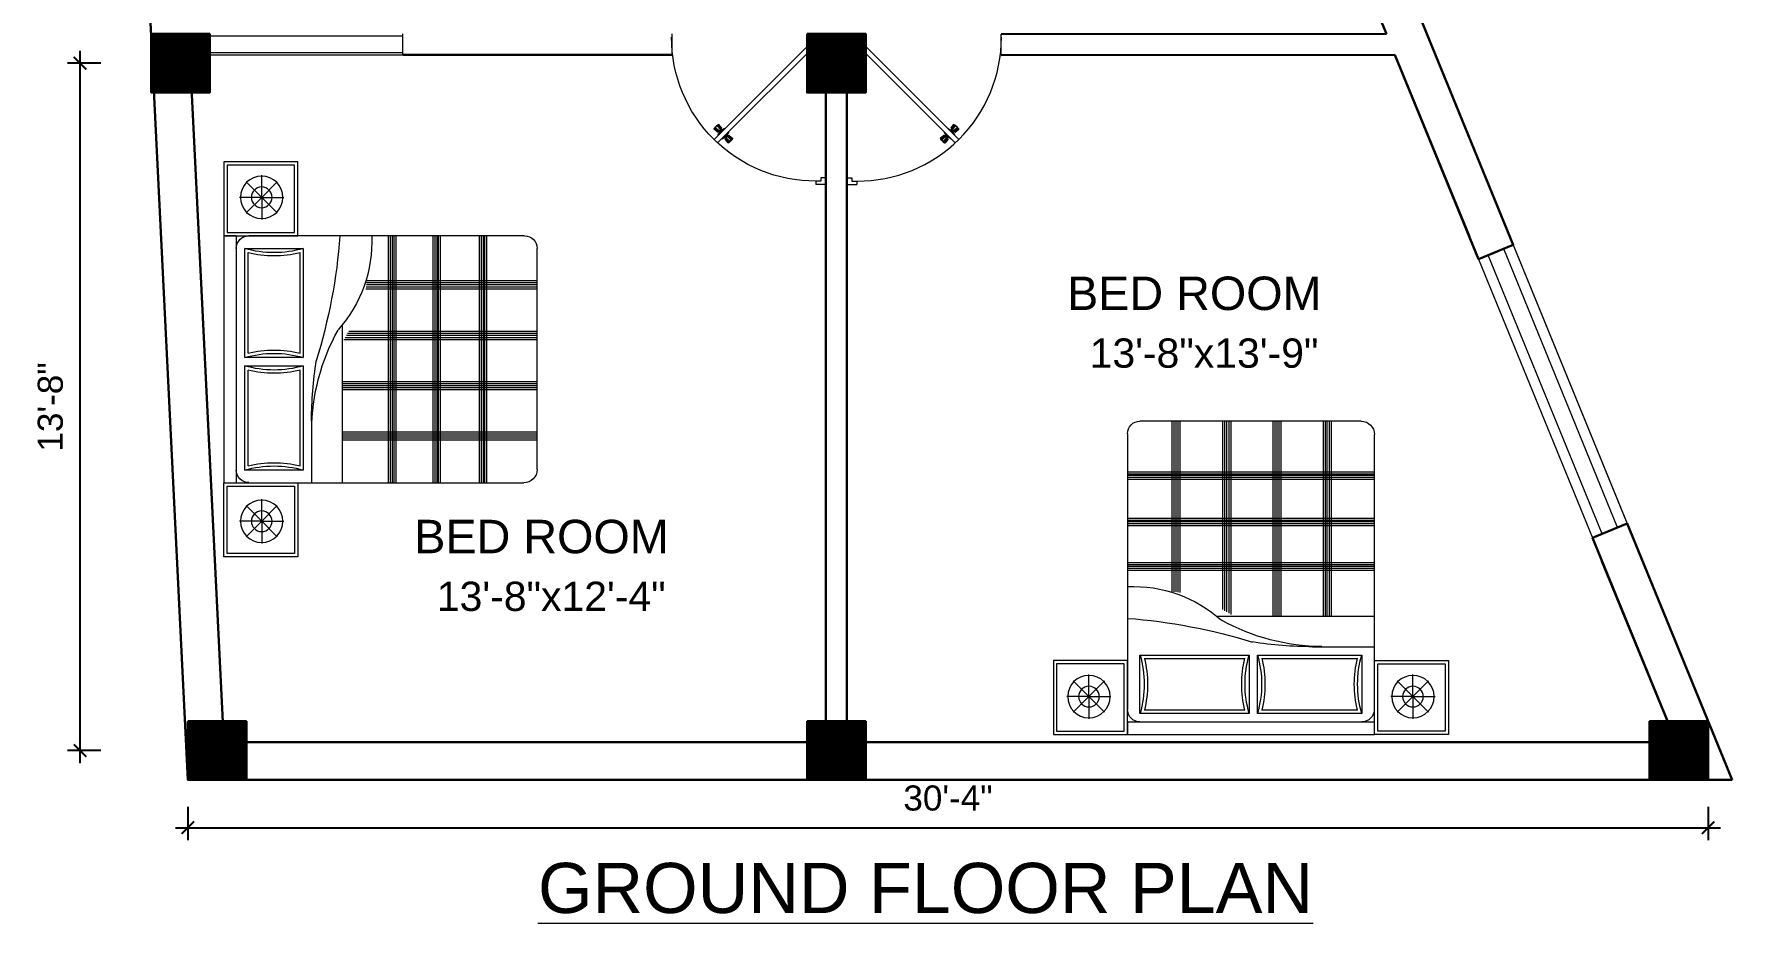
# Model space of a CAD drawing. Header units: inches. Extents: x -6683 to 26091, y -5972 to 4741.
# Drawn here: x 16677.5 to 17083.6, y -1191 to -978.3 of the extents above; entities that cross this region are included whole.
import ezdxf

# ---------------------------------------------------------------- set-up
doc = ezdxf.new("R2010")
doc.units = ezdxf.units.IN
doc.header["$MEASUREMENT"] = 0
for name, color, linetype, lineweight in [('A-FURN', 9, 'Continuous', 5), ('hatch-.09', 8, 'Continuous', 9), ('Label', 7, 'Continuous', 13), ('PUERTAS', 7, 'Continuous', 9), ('Text', 7, 'Continuous', 13), ('WALL', 12, 'Continuous', 30), ('wall2', 1, 'Continuous', 15), ('windoow', 4, 'Continuous', 5)]:
    doc.layers.add(name, color=color, linetype=linetype, lineweight=lineweight)
doc.layers.add('furniture', color=253, linetype='Continuous')
doc.styles.add('arial 1000', font='arial.ttf')
doc.styles.add('dim', font='arial.ttf', dxfattribs={"height": 7})
doc.styles.get("Standard").update_dxf_attribs({"font": 'arial.ttf'})
doc.dimstyles.new("1-8'", dxfattribs={"dimtxt": 6, "dimasz": 3, "dimexe": 3, "dimexo": 6, "dimgap": 4, "dimtad": 1, "dimdec": 0, "dimzin": 0, "dimdsep": 46, "dimlunit": 4, "dimtxsty": 'arial 1000', "dimblk": 'ARCHTICK', "dimcen": 8, "dimdle": 3, "dimclrt": 7, "dimazin": 0, "dimtfac": 1, "dimtdec": 0, "dimtix": 1, "dimtmove": 2, "dimatfit": 3, "dimfxl": 5, "dimfxlon": 1, "dimarcsym": 0})

# ---------------------------------------------------------------- blocks, each defined once
blk = doc.blocks.new('A$C3AED30AC')
at = {"layer": 'A-FURN', "color": 147, "linetype": 'ByBlock'}
for p, q in [((0, 1532), (0, 1982)), ((0, 1982), (450, 1982)), ((450, 1982), (1950, 1982)), ((450, 1982), (450, 1532)), ((450, 1906), (450, 1982)), ((1950, 1982), (1950, 1532)), ((2400, 1982), (1950, 1982)), ((2400, 1532), (2400, 1982)), ((450, 1906), (1950, 1906)), ((450, 155), (450, 1830)), ((1950, 1830), (1950, 159)), ((450, 1532), (0, 1532)), ((1950, 1532), (2400, 1532)), ((1870, 79), (526, 79))]:
    blk.add_line(p, q, dxfattribs=at)
at = {"layer": 'A-FURN', "color": 8}
for p, q in [((20, 1552), (20, 1962)), ((20, 1962), (430, 1962)), ((430, 1962), (430, 1552)), ((1970, 1962), (1970, 1552)), ((2380, 1962), (1970, 1962)), ((2380, 1552), (2380, 1962)), ((430, 1552), (20, 1552)), ((1970, 1552), (2380, 1552))]:
    blk.add_line(p, q, dxfattribs=at)
at = {"layer": 'A-FURN', "color": 5, "linetype": 'ByBlock'}
for p, q in [((216, 1752), (216, 1887)), ((2184, 1752), (2184, 1887)), ((216, 1752), (121, 1847)), ((216, 1752), (311, 1847)), ((526, 1855), (526, 1500)), ((1189, 1855), (526, 1855)), ((1189, 1500), (1189, 1855)), ((1873, 1855), (1240, 1855)), ((1240, 1855), (1240, 1500)), ((1873, 1500), (1873, 1855)), ((2184, 1752), (2089, 1847)), ((2184, 1752), (2279, 1847)), ((216, 1752), (82, 1752)), ((216, 1752), (121, 1657)), ((216, 1752), (216, 1752)), ((216, 1752), (216, 1752)), ((216, 1752), (216, 1752)), ((216, 1752), (350, 1752)), ((216, 1752), (216, 1618)), ((216, 1752), (311, 1657)), ((2184, 1752), (2049, 1752)), ((2184, 1752), (2089, 1657)), ((2184, 1752), (2318, 1752)), ((2184, 1752), (2184, 1752)), ((2184, 1752), (2184, 1752)), ((2184, 1752), (2184, 1752)), ((2184, 1752), (2279, 1657)), ((2184, 1752), (2184, 1618)), ((526, 1500), (1189, 1500)), ((1240, 1500), (1873, 1500)), ((1574, 1449), (1950, 1449)), ((996, 1264), (1950, 1264))]:
    blk.add_line(p, q, dxfattribs=at)
at = {"layer": 'A-FURN', "color": 9}
for p, q in [((1163, 1835), (552, 1835)), ((1847, 1835), (1266, 1835)), ((552, 1520), (1163, 1520)), ((1266, 1520), (1847, 1520))]:
    blk.add_line(p, q, dxfattribs=at)
at = {"layer": 'A-FURN', "color": 8, "linetype": 'Continuous'}
for p, q in [((1067, 1245), (1067, 79)), ((1079, 1253), (1079, 79)), ((1335, 1264), (1335, 79)), ((1347, 1264), (1347, 79)), ((1359, 1264), (1359, 79)), ((1372, 1264), (1372, 79)), ((1384, 1264), (1384, 79)), ((1640, 1264), (1640, 79)), ((1652, 1264), (1652, 79)), ((1664, 1264), (1664, 79)), ((1677, 1264), (1677, 79)), ((1689, 1264), (1689, 79)), ((1030, 1223), (1030, 79)), ((1042, 1230), (1042, 79)), ((1054, 1237), (1054, 79)), ((722, 1115), (722, 79)), ((734, 1115), (734, 79)), ((746, 1115), (746, 79)), ((759, 1117), (759, 79)), ((771, 1120), (771, 79)), ((450, 983), (1950, 983)), ((450, 971), (1950, 971)), ((450, 959), (1950, 959)), ((450, 950), (1950, 950)), ((450, 938), (1950, 938)), ((450, 713), (1950, 713)), ((450, 701), (1950, 701)), ((450, 689), (1950, 689)), ((450, 680), (1950, 680)), ((450, 668), (1950, 668)), ((450, 431), (1950, 431)), ((450, 419), (1950, 419)), ((450, 407), (1950, 407)), ((450, 398), (1950, 398)), ((450, 386), (1950, 386))]:
    blk.add_line(p, q, dxfattribs=at)
at = {"layer": 'A-FURN', "color": 5, "linetype": 'ByBlock'}
for centre, radius in [((216, 1752), 129), ((2184, 1752), 129), ((216, 1752), 62.8), ((2184, 1752), 62.8)]:
    blk.add_circle(centre, radius, dxfattribs=at)
at = {"layer": 'A-FURN', "color": 147, "linetype": 'ByBlock'}
for centre, radius, start, end in [((526, 1830), 76.2, 90, 180), ((1873, 1830), 76.2, 0, 90), ((526, 155), 76.2, 180, 270), ((1870, 159), 80, 270, 0)]:
    blk.add_arc(centre, radius, start, end, dxfattribs=at)
at = {"layer": 'A-FURN', "color": 5, "linetype": 'ByBlock'}
for centre, radius, start, end in [((-83, 1677), 635, 343.7398, 16.2602), ((1799, 1677), 635, 163.7398, 196.2602), ((630, 1677), 635, 343.7398, 16.2602), ((2483, 1677), 635, 163.7398, 196.2602), ((1639, 177), 1271, 90.3564, 119.0389), ((1573, -870), 2319, 89.9801, 99.0312), ((194, 4689), 3422, 274.2889, 287.25), ((485, 1886), 803, 267.4969, 311.9132)]:
    blk.add_arc(centre, radius, start, end, dxfattribs=at)
at = {"layer": 'A-FURN', "color": 9}
for centre, start, end in [((-83, 1677), 346.0594, 13.9406), ((1799, 1677), 166.0594, 193.9406), ((630, 1677), 346.0594, 13.9406), ((2483, 1677), 166.0594, 193.9406)]:
    blk.add_arc(centre, 655, start, end, dxfattribs=at)
blk = doc.blocks.new('3ft')
at = {"layer": 'PUERTAS', "color": 2}
for p, q in [((1.01, 2.52), (25.23, 26.74)), ((26.05, 25.92), (1.77, 1.64)), ((21.99, 26.11), (21.98, 26.13)), ((26.05, 25.92), (25.23, 26.74)), ((25.42, 22.68), (25.43, 22.67)), ((0, 2.4), (0, 0)), ((0.72, 2.4), (0, 2.4)), ((1.6, 0), (0, 0)), ((0.72, 1.52), (0.72, 2.44)), ((0.8, 1.52), (0.72, 1.52)), ((0.8, 1.52), (0.8, 2.41)), ((0.8, 1.2), (0.8, 1.52)), ((1.6, 1.2), (0.8, 1.2)), ((1.57, 1.84), (0.94, 2.47)), ((1.63, 1.89), (0.97, 2.55)), ((1.63, 1.89), (1.57, 1.84)), ((1.77, 1.64), (1.57, 1.84)), ((1.6, 0), (1.6, 1.2)), ((34.4, 0), (34.4, 1.2)), ((34.4, 1.2), (35.2, 1.2)), ((34.4, 0), (36, 0)), ((35.2, 1.2), (35.2, 2.4)), ((35.2, 2.4), (36, 2.4)), ((36, 0), (36, 2.4))]:
    blk.add_line(p, q, dxfattribs=at)
at = {"layer": 'PUERTAS', "color": 8}
for p, q in [((22.57, 24.94), (21.65, 25.68)), ((22.63, 24.99), (21.69, 25.75)), ((22.74, 25.1), (21.84, 25.9)), ((22.13, 26.28), (21.98, 26.13)), ((22.88, 25.24), (22.01, 26.06)), ((22.13, 26.28), (22.27, 26.42)), ((22.29, 26.41), (22.27, 26.42)), ((23.16, 25.52), (22.34, 26.39)), ((23.3, 25.66), (22.5, 26.56)), ((23.41, 25.77), (22.65, 26.71)), ((22.69, 24.32), (23.02, 24.83)), ((23.46, 25.83), (22.72, 26.75)), ((22.95, 24.96), (22.84, 25.07)), ((22.98, 24.99), (22.86, 25.1)), ((23.03, 25.04), (22.91, 25.15)), ((22.91, 24.53), (23.1, 24.91)), ((23.11, 25.12), (22.99, 25.23)), ((23.13, 24.76), (23.18, 24.99)), ((23.28, 25.3), (23.17, 25.41)), ((23.36, 25.37), (23.25, 25.49)), ((23.31, 24.94), (23.28, 25.08)), ((23.41, 25.43), (23.3, 25.54)), ((23.46, 25.09), (23.32, 25.13)), ((23.44, 25.45), (23.33, 25.56)), ((23.64, 25.27), (23.41, 25.22)), ((23.87, 25.49), (23.49, 25.3)), ((24.08, 25.71), (23.57, 25.38)), ((24.8, 24.56), (24.61, 24.18)), ((25.02, 24.77), (24.68, 24.26)), ((23.63, 23.38), (24.14, 23.72)), ((23.84, 23.6), (24.22, 23.79)), ((24.07, 23.82), (24.3, 23.88)), ((24.25, 24), (24.39, 23.97)), ((24.25, 23.26), (24.99, 22.34)), ((24.27, 23.64), (24.38, 23.53)), ((24.3, 23.67), (24.41, 23.56)), ((24.3, 23.32), (25.06, 22.38)), ((24.35, 23.72), (24.46, 23.61)), ((24.4, 24.15), (24.43, 24.01)), ((24.41, 23.43), (25.2, 22.53)), ((24.43, 23.8), (24.54, 23.69)), ((24.58, 24.33), (24.52, 24.1)), ((24.55, 23.57), (25.37, 22.7)), ((24.6, 23.97), (24.72, 23.86)), ((24.68, 24.05), (24.79, 23.94)), ((24.73, 24.1), (24.85, 23.99)), ((24.76, 24.13), (24.87, 24.02)), ((24.83, 23.85), (25.7, 23.03)), ((24.97, 23.99), (25.87, 23.2)), ((25.08, 24.1), (26.02, 23.34)), ((25.14, 24.15), (26.06, 23.41)), ((25.58, 22.82), (25.43, 22.67)), ((25.58, 22.82), (25.73, 22.97)), ((25.72, 22.98), (25.73, 22.97)), ((0, 0), (36, 0))]:
    blk.add_line(p, q, dxfattribs=at)
at = {"layer": 'PUERTAS', "color": 1}
for p, q in [((21.67, 25.73), (22.17, 26.23)), ((22.49, 24.95), (21.67, 25.61)), ((21.7, 25.82), (22.14, 26.26)), ((21.73, 25.79), (21.7, 25.82)), ((22.58, 26.7), (22.14, 26.26)), ((22.67, 26.73), (22.17, 26.23)), ((22.61, 26.67), (22.58, 26.7)), ((22.6, 24.96), (23.02, 25.38)), ((22.61, 24.25), (22.92, 24.72)), ((22.7, 25.07), (22.71, 25.06)), ((23.45, 25.91), (22.79, 26.73)), ((22.82, 25.06), (23.08, 25.32)), ((22.94, 24.95), (22.83, 25.07)), ((22.92, 24.72), (22.92, 24.72)), ((22.93, 24.94), (23.19, 25.21)), ((22.93, 24.84), (22.93, 24.83)), ((23.44, 25.81), (23.02, 25.38)), ((23.34, 25.58), (23.08, 25.32)), ((23.46, 25.47), (23.19, 25.21)), ((23.33, 25.7), (23.34, 25.69)), ((23.45, 25.46), (23.33, 25.57)), ((23.57, 25.47), (23.57, 25.47)), ((24.15, 25.79), (23.68, 25.48)), ((23.68, 25.48), (23.68, 25.48)), ((24.27, 25.78), (24.26, 25.79)), ((24.79, 24.38), (24.78, 24.37)), ((25.1, 24.84), (24.79, 24.38)), ((25.09, 24.96), (25.1, 24.95)), ((22.62, 24.13), (22.61, 24.14)), ((23.44, 23.31), (23.45, 23.3)), ((23.56, 23.3), (24.03, 23.61)), ((24.03, 23.61), (24.03, 23.62)), ((24.14, 23.62), (24.14, 23.62)), ((24.25, 23.62), (24.51, 23.89)), ((24.26, 23.29), (24.69, 23.71)), ((24.26, 23.63), (24.37, 23.52)), ((24.26, 23.18), (24.92, 22.37)), ((24.37, 23.52), (24.63, 23.77)), ((24.37, 23.4), (24.37, 23.4)), ((24.78, 24.15), (24.51, 23.89)), ((24.89, 24.03), (24.63, 23.77)), ((25.11, 24.14), (24.69, 23.71)), ((24.77, 24.14), (24.88, 24.03)), ((24.78, 24.26), (24.78, 24.26)), ((25, 24.03), (25, 24.03)), ((25.04, 22.36), (25.54, 22.86)), ((25.1, 22.42), (25.13, 22.39)), ((25.13, 22.39), (25.57, 22.83)), ((25.22, 24.14), (26.03, 23.48)), ((26.04, 23.37), (25.54, 22.86)), ((26.01, 23.27), (25.57, 22.83)), ((25.98, 23.3), (26.01, 23.27))]:
    blk.add_line(p, q, dxfattribs=at)
at = {"layer": 'PUERTAS', "color": 2}
for radius in [0.155, 0.0752]:
    blk.add_circle((0.82, 2.56), radius, dxfattribs=at)
at = {"layer": 'PUERTAS', "color": 8}
blk.add_arc((0.82, 2.56), 34.38, 359.7285, 90.0333, dxfattribs=at)
at = {"layer": 'PUERTAS', "color": 1}
for centre, start, end in [((22.54, 25.01), 231.0764, 315), ((22.73, 26.68), 38.9236, 135), ((22.77, 25.12), 225, 315), ((22.99, 24.89), 135, 219.7428), ((22.87, 24.78), 315, 39.7428), ((23.28, 25.63), 315, 45), ((23.39, 25.86), 315, 38.9236), ((23.51, 25.41), 50.2572, 135), ((23.62, 25.53), 230.2572, 315), ((24.2, 25.73), 45, 135), ((24.84, 24.31), 135, 219.7428), ((25.04, 24.89), 315, 45), ((22.67, 24.2), 135, 225), ((23.51, 23.36), 225, 315), ((24.09, 23.56), 50.2572, 135), ((24.2, 23.68), 230.2572, 315), ((24.32, 23.23), 135, 218.9236), ((24.42, 23.46), 135, 225), ((24.72, 24.21), 315, 39.7428), ((24.94, 23.98), 45, 135), ((24.98, 22.42), 218.9236, 315), ((25.17, 24.08), 51.0764, 135), ((25.98, 23.42), 315, 51.0764)]:
    blk.add_arc(centre, 0.08, start, end, dxfattribs=at)
blk = doc.blocks.new('*U43')
at = {"color": 3}
blk.add_blockref('3ft', (0, 0), dxfattribs=at)
blk = doc.blocks.new('_ArchTick')
at = {"color": 0, "const_width": 0.15}
blk.add_lwpolyline([(-0.5, -0.5), (0.5, 0.5)], dxfattribs=at)
blk = doc.blocks.new('*D66')
at = {"layer": 'Defpoints', "color": 0, "transparency": 16777216}
for p in [(16714.33, -1156.72), (17077.83, -1156.72), (17077.83, -1168.16)]:
    blk.add_point(p, dxfattribs=at)
at = {"layer": 'wall2', "color": 0, "lineweight": -2, "transparency": 16777216}
for p, q in [((16714.33, -1163.16), (16714.33, -1171.16)), ((17077.83, -1163.16), (17077.83, -1171.16)), ((16711.33, -1168.16), (17080.83, -1168.16))]:
    blk.add_line(p, q, dxfattribs=at)
at = {"layer": 'wall2', "color": 0, "lineweight": -2, "transparency": 16777216, "xscale": 3, "yscale": 3, "zscale": 3, "rotation": 180}
blk.add_blockref('_ArchTick', (16714.33, -1168.16), dxfattribs=at)
at = {"layer": 'wall2', "color": 0, "lineweight": -2, "transparency": 16777216, "xscale": 3, "yscale": 3, "zscale": 3}
blk.add_blockref('_ArchTick', (17077.83, -1168.16), dxfattribs=at)
at = {"layer": 'wall2', "color": 7, "transparency": 16777216, "insert": (16896.08, -1161.1), "char_height": 6, "attachment_point": 5, "style": 'arial 1000'}
blk.add_mtext('30\'-4"', dxfattribs=at)
blk = doc.blocks.new('*D67')
at = {"layer": 'Defpoints', "color": 0, "transparency": 16777216}
for p in [(16862.4, -985.32), (16688.51, -1149.72), (16862.4, -1149.72)]:
    blk.add_point(p, dxfattribs=at)
at = {"layer": 'wall2', "color": 0, "lineweight": -2, "transparency": 16777216}
for p, q in [((16688.51, -982.32), (16688.51, -1152.72)), ((16693.51, -985.32), (16685.51, -985.32)), ((16693.51, -1149.72), (16685.51, -1149.72))]:
    blk.add_line(p, q, dxfattribs=at)
at = {"layer": 'wall2', "color": 0, "lineweight": -2, "transparency": 16777216, "xscale": 3, "yscale": 3, "zscale": 3}
for p, rotation in [((16688.51, -985.32), 90), ((16688.51, -1149.72), 270)]:
    blk.add_blockref('_ArchTick', p, dxfattribs=dict(at, rotation=rotation))
at = {"layer": 'wall2', "color": 7, "transparency": 16777216, "insert": (16681.45, -1067.52), "char_height": 6, "attachment_point": 5, "rotation": 90, "style": 'arial 1000'}
blk.add_mtext('13\'-8"', dxfattribs=at)

msp = doc.modelspace()

# ---------------------------------------------------------------- hatches: boundary and pattern name
at = {"layer": 'hatch-.09'}
h = msp.add_hatch(dxfattribs=at)
h.set_pattern_fill('ANSI31', color=256)
h.set_pattern_definition([(45, (1273.1541, -1268.45571), (-0.0883883476, 0.0883883476), [])])
h.paths.add_polyline_path([(16719.54, -978.32), (16705.54, -978.32), (16705.54, -992.32), (16719.54, -992.32)])
h = msp.add_hatch(dxfattribs=at)
h.set_pattern_fill('ANSI31', color=256)
h.set_pattern_definition([(45, (1430.01018, -1268.45571), (-0.0883883476, 0.0883883476), [])])
h.paths.add_polyline_path([(16876.4, -978.32), (16862.4, -978.32), (16862.4, -992.32), (16876.4, -992.32)])
h = msp.add_hatch(dxfattribs=at)
h.set_pattern_fill('ANSI31', color=256)
h.set_pattern_definition([(45, (1281.94264, -1432.85523), (-0.0883883476, 0.0883883476), [])])
h.paths.add_polyline_path([(16728.33, -1142.72), (16714.33, -1142.72), (16714.33, -1156.72), (16728.33, -1156.72)])
h = msp.add_hatch(dxfattribs=at)
h.set_pattern_fill('ANSI31', color=256)
h.set_pattern_definition([(45, (1430.01018, -1432.85523), (-0.0883883476, 0.0883883476), [])])
h.paths.add_polyline_path([(16876.4, -1142.72), (16862.4, -1142.72), (16862.4, -1156.72), (16876.4, -1156.72)])
h = msp.add_hatch(dxfattribs=at)
h.set_pattern_fill('ANSI31', color=256)
h.set_pattern_definition([(45, (1631.44574, -1432.85523), (-0.0883883476, 0.0883883476), [])])
h.paths.add_polyline_path([(17077.83, -1142.72), (17063.83, -1142.72), (17063.83, -1156.72), (17077.83, -1156.72)])

# ---------------------------------------------------------------- linework, layer by layer
at = {"layer": 'WALL'}
for p, q in [((16694.35, -751.21), (16714.33, -1156.72)), ((17031.26, -1028.79), (16996.49, -943.73)), ((17000.9, -978.32), (16988.16, -947.14)), ((16714.55, -978.32), (16722.9, -1147.72)), ((16722.9, -1147.72), (16714.55, -978.32)), ((16866.9, -978.32), (16866.9, -1147.72)), ((16871.9, -978.32), (16871.9, -1147.72)), ((16871.9, -1147.72), (16871.9, -978.32)), ((16908.8, -978.36), (17000.9, -978.32)), ((16765.86, -983.32), (16830, -983.32)), ((16908.8, -983.36), (17002.95, -983.32)), ((17002.95, -983.32), (17022.93, -1032.19)), ((17020.66, -1026.64), (17002.95, -983.32)), ((17022.93, -1032.19), (17031.26, -1028.79)), ((17050.17, -1098.84), (17058.51, -1095.43)), ((17083.56, -1156.72), (17058.51, -1095.43)), ((17050.17, -1098.84), (17070.16, -1147.72)), ((17070.16, -1147.72), (17052.44, -1104.39)), ((16722.9, -1147.72), (17070.16, -1147.72)), ((16866.9, -1147.72), (16722.9, -1147.72)), ((17070.16, -1147.72), (16871.9, -1147.72)), ((16714.33, -1156.72), (17083.56, -1156.72))]:
    msp.add_line(p, q, dxfattribs=at)
for points in [[(16705.54, -978.32), (16719.54, -978.32), (16719.54, -992.32), (16705.54, -992.32)], [(16862.4, -978.32), (16876.4, -978.32), (16876.4, -992.32), (16862.4, -992.32)], [(16714.33, -1142.72), (16728.33, -1142.72), (16728.33, -1156.72), (16714.33, -1156.72)], [(16862.4, -1142.72), (16876.4, -1142.72), (16876.4, -1156.72), (16862.4, -1156.72)], [(17063.83, -1142.72), (17077.83, -1142.72), (17077.83, -1156.72), (17063.83, -1156.72)]]:
    msp.add_lwpolyline(points, close=True, dxfattribs=at)
at = {"layer": 'wall2'}
for p, q in [((16765.62, -978.32), (16765.62, -983.32)), ((16830, -978.32), (16830, -983.32)), ((16866.9, -978.32), (16871.9, -978.32)), ((16866.9, -978.32), (16871.9, -978.32)), ((16908.8, -983.36), (16908.8, -978.36)), ((16714.8, -983.32), (16765.86, -983.32)), ((17031.26, -1028.79), (17058.51, -1095.43)), ((17022.93, -1032.19), (17050.17, -1098.84)), ((16866.9, -1142.72), (16871.9, -1142.72))]:
    msp.add_line(p, q, dxfattribs=at)
msp.add_lwpolyline([(17083.56, -1156.72), (16916.52, -748.11), (16694.35, -751.21), (16714.33, -1156.72), (17077.83, -1156.72)], dxfattribs=at)
at = {"layer": 'windoow'}
for p, q in [((16765.62, -978.82), (16714.58, -978.82)), ((16765.62, -982.82), (16714.78, -982.82)), ((17052.49, -1097.89), (17025.24, -1031.25)), ((17056.19, -1096.38), (17028.95, -1029.73))]:
    msp.add_line(p, q, dxfattribs=at)

# ---------------------------------------------------------------- block references
at = {"layer": 'furniture', "xscale": -0.03937007859349251, "yscale": 0.03937007859349251, "zscale": 0.03937007859349251}
for p, rotation in [((16800.94, -1008.89), 90), ((16921.27, -1067.83), 180)]:
    msp.add_blockref('A$C3AED30AC', p, dxfattribs=dict(at, rotation=rotation))
at = {"layer": 'WALL', "xscale": -1, "rotation": 90}
msp.add_blockref('*U43', (16866.9, -978.32), dxfattribs=at)
at = {"layer": 'WALL', "rotation": 270}
msp.add_blockref('*U43', (16871.9, -978.32), dxfattribs=at)

# ---------------------------------------------------------------- texts
at = {"layer": 'Label', "color": 5, "linetype": 'ByBlock', "attachment_point": 2, "style": 'dim'}
for s, insert, char_height, width in [('BED ROOM', (16954.97, -1036.35), 8, 88.4068), ('BED ROOM', (16798.87, -1094.52), 8, 88.4068), ('{\\LGROUND FLOOR PLAN}', (16890.7, -1176.57), 12, 504.7797)]:
    msp.add_mtext(s, dxfattribs=dict(at, insert=insert, char_height=char_height, width=width))
at = {"layer": 'Text', "char_height": 7, "width": 440.957, "attachment_point": 2}
for s, insert in [('13\'-8"x13\'-9"', (16957.31, -1051.15)), ('13\'-8"x12\'-4"', (16801.21, -1109.32))]:
    msp.add_mtext(s, dxfattribs=dict(at, insert=insert))

# ---------------------------------------------------------------- dimensions: what is measured, and where the dimension line sits
at = {"layer": 'wall2'}
dim = msp.add_linear_dim(base=(16688.51, -1149.72), p1=(16862.4, -985.32), p2=(16862.4, -1149.72), angle=90, dimstyle="1-8'", dxfattribs=at)
dim.commit()
dim.dimension.update_dxf_attribs({"geometry": '*D67', "text_midpoint": (16681.45, -1067.52)})
dim = msp.add_linear_dim(base=(17077.8347, -1168.162), p1=(16714.3316, -1156.7164), p2=(17077.8347, -1156.7164), dimstyle="1-8'", dxfattribs=at)
dim.commit()
dim.dimension.update_dxf_attribs({"geometry": '*D66', "text_midpoint": (16896.0831, -1161.0966)})

doc.saveas('drawing.dxf')
